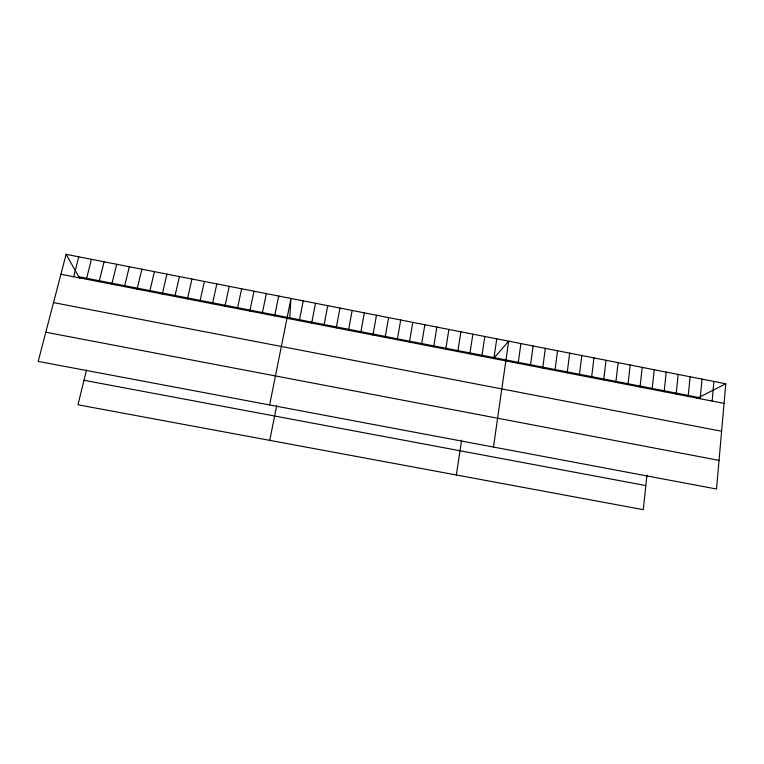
<?xml version="1.0" encoding="UTF-8"?>
<svg xmlns="http://www.w3.org/2000/svg" width="764" height="764" viewBox="0 0 764 764"><rect width="100%" height="100%" fill="white"/><g stroke="black" fill="none" stroke-linecap="round" stroke-linejoin="round"><path stroke-width="1.15" d="M289.728 317.834L290.979 298.457L269.625 404.958M725.8 383.776L716.517 489.017L38.2 361.42L66.105 254.336L725.8 383.776L697.016 398.378M712.134 401.062L713.92 381.446M700.177 398.741L702.02 379.106M688.192 396.401L690.102 376.776M676.188 394.071L678.155 374.427M664.164 391.722L666.198 372.078M652.122 389.382L654.213 369.728M646.946 475.017L643.298 509.664L77.947 404.786L86.599 369.891M640.051 387.033L642.199 367.369M627.96 384.674L630.176 365.011M615.851 382.315L618.124 362.652M603.713 379.956L606.053 360.283M591.556 377.588L593.953 357.905M579.379 375.219L581.834 355.527M567.174 372.842L569.696 353.149M554.96 370.464L557.539 350.762M542.707 368.076L545.353 348.374M530.445 365.689L533.148 345.977M518.154 363.301L520.924 343.58M493.458 447.064L508.671 341.174L494.298 357.676M493.869 358.564L496.762 338.834M481.874 356.234L484.825 336.494M456.337 474.988L461.618 440.15M469.85 353.894L472.878 334.145M457.817 351.545L460.902 331.796M445.756 349.205L448.907 329.446M433.675 346.846L436.884 327.087M421.575 344.497L424.851 324.729M409.456 342.129L412.789 322.36M397.309 339.77L400.699 319.982M385.142 337.401L388.599 317.614M372.947 335.024L376.471 315.236M360.742 332.646L364.323 312.848M348.508 330.268L352.156 310.461M336.246 327.88L339.97 308.073M323.974 325.493L327.756 305.676M311.674 323.096L315.513 303.27M269.768 440.379L276.663 405.646M299.345 320.699L303.26 300.863M274.639 315.885L278.679 296.04M262.243 313.469L266.359 293.624M249.838 311.053L254.011 291.199M237.403 308.637L241.644 288.773M224.941 306.211L229.248 286.347M212.459 303.776L216.833 283.912M199.958 301.341L204.399 281.467M187.438 298.905L191.945 279.022M174.889 296.461L179.464 276.578M162.312 294.016L166.953 274.123M149.715 291.562L154.433 271.659M137.1 289.107L141.884 269.205M124.465 286.643L129.307 266.731M111.792 284.179L116.711 264.258M99.11 281.706L104.095 261.785M86.399 279.232L91.451 259.302M73.669 276.749L78.787 256.819M84.021 380.31L645.838 485.57M45.802 332.235L719.048 460.367M53.528 302.611L721.608 431.249M78.807 276.749L698.754 397.5M60.91 274.266L724.071 403.392M66.105 254.336L79.819 278.535"/></g></svg>
